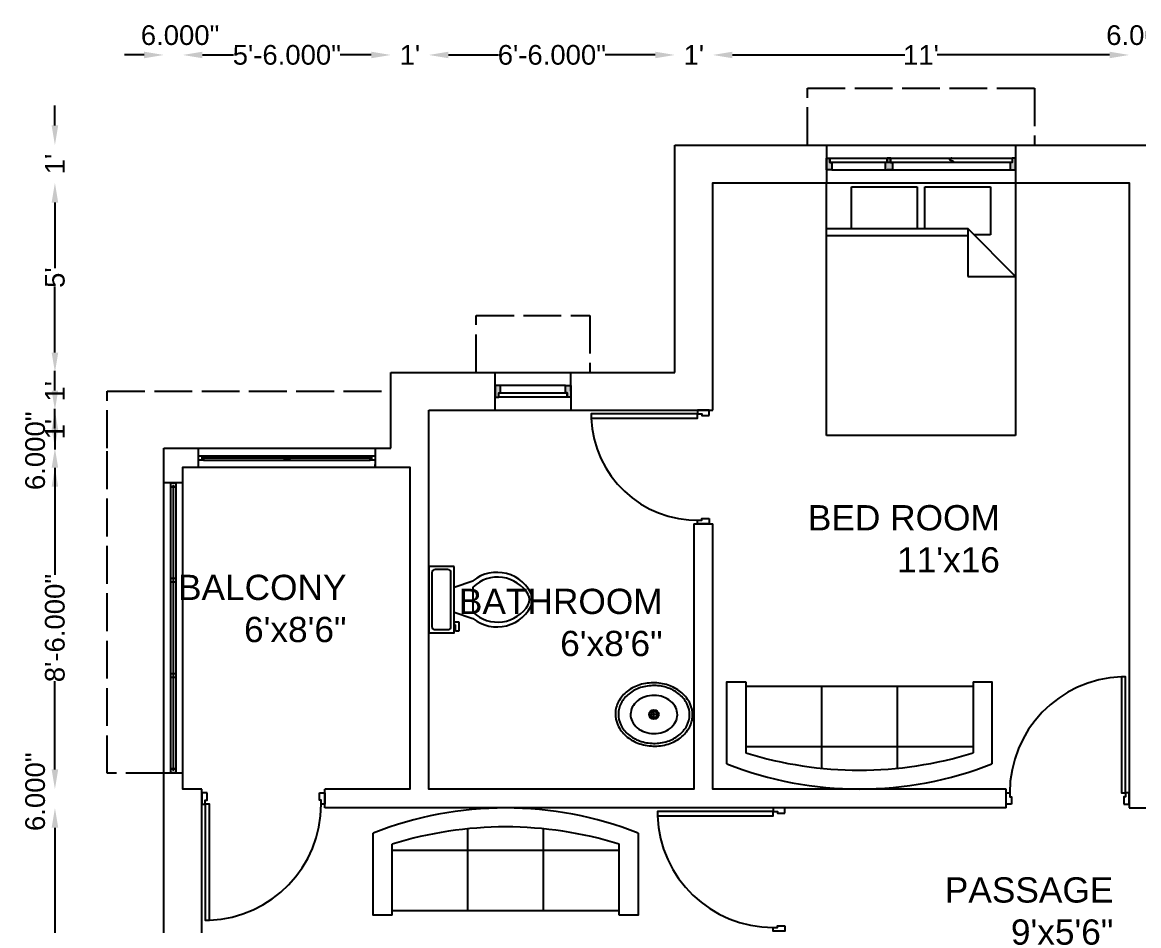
# Model space of a CAD drawing. Header units: inches. Extents: x 9745436 to 9746646, y 8297723 to 8298884.
# Drawn here: x 9745436.5 to 9745790.3, y 8298598.2 to 8298884.4 of the extents above; entities that cross this region are included whole.
import ezdxf

# ---------------------------------------------------------------- set-up
doc = ezdxf.new("R2010")
doc.units = ezdxf.units.IN
doc.header["$MEASUREMENT"] = 0
doc.linetypes.add('ACAD_ISO02W100', pattern=[15, 12, -3])
for name, color, linetype in [('chajja', 7, 'ACAD_ISO02W100'), ('dimension', 7, 'Continuous'), ('door', 7, 'Continuous'), ('furniture', 252, 'Continuous'), ('text', 7, 'Continuous'), ('wall', 7, 'Continuous')]:
    doc.layers.add(name, color=color, linetype=linetype)
doc.styles.get("Standard").update_dxf_attribs({"font": 'arial.ttf'})
doc.dimstyles.get("Standard").update_dxf_attribs({"dimscale": 1.04, "dimtxt": 6, "dimasz": 6, "dimexe": 0.15, "dimexo": 0.3725, "dimgap": 0.09, "dimtad": 0, "dimdec": 3, "dimzin": 0, "dimdsep": 46, "dimlunit": 3, "dimtxsty": 'Standard', "dimcen": 0.09, "dimse1": 1, "dimse2": 1, "dimadec": 0, "dimazin": 0, "dimtfac": 1, "dimtdec": 3, "dimtofl": 0, "dimtmove": 0, "dimatfit": 3, "dimfxl": 1, "dimtolj": 1, "dimtzin": 0, "dimarcsym": 0})

# ---------------------------------------------------------------- blocks, each defined once
blk = doc.blocks.new('*U36')
at = {"layer": 'door'}
blk.add_lwpolyline([(-1.14, 1.83), (-1.14, 38.55), (-2.48, 38.55), (-2.48, 1.83)], close=True, dxfattribs=at)
for points in [[(-37.31, -1.83), (-39, -1.83), (-39, 1.83), (-37.86, 1.83), (-37.86, 0.49), (-37.31, 0.49), (-37.31, -1.83)], [(-1.69, -1.83), (0, -1.83), (0, 1.83), (-1.14, 1.83), (-1.14, 0.49), (-1.69, 0.49), (-1.69, -1.83)]]:
    blk.add_lwpolyline(points, dxfattribs=at)
blk.add_arc((-1.14, 1.83), 36.72, 92.0899, 180, dxfattribs=at)
blk = doc.blocks.new('*U37')
at = {"layer": 'door'}
for points in [[(-1.83, 34.31), (-1.83, 36), (1.83, 36), (1.83, 34.86), (0.49, 34.86), (0.49, 34.31), (-1.83, 34.31)], [(-1.83, 1.69), (-1.83, 0), (1.83, 0), (1.83, 1.14), (0.49, 1.14), (0.49, 1.69), (-1.83, 1.69)]]:
    blk.add_lwpolyline(points, dxfattribs=at)
blk.add_lwpolyline([(1.83, 1.14), (35.55, 1.14), (35.55, 2.48), (1.83, 2.48)], close=True, dxfattribs=at)
blk.add_arc((1.83, 1.14), 33.73, 2.2757, 91.1383, dxfattribs=at)
blk = doc.blocks.new('*U35')
at = {"layer": 'door'}
for points in [[(1.69, 1.83), (0, 1.83), (0, -1.83), (1.14, -1.83), (1.14, -0.49), (1.69, -0.49), (1.69, 1.83)], [(37.31, 1.83), (39, 1.83), (39, -1.83), (37.86, -1.83), (37.86, -0.49), (37.31, -0.49), (37.31, 1.83)]]:
    blk.add_lwpolyline(points, dxfattribs=at)
blk.add_lwpolyline([(1.14, -1.83), (1.14, -38.55), (2.48, -38.55), (2.48, -1.83)], close=True, dxfattribs=at)
blk.add_arc((1.14, -1.83), 36.72, 272.0899, 0, dxfattribs=at)
blk = doc.blocks.new('*U40')
at = {"layer": 'door'}
for points in [[(-1.83, 37.31), (-1.83, 39), (1.83, 39), (1.83, 37.86), (0.49, 37.86), (0.49, 37.31), (-1.83, 37.31)], [(-1.83, 1.69), (-1.83, 0), (1.83, 0), (1.83, 1.14), (0.49, 1.14), (0.49, 1.69), (-1.83, 1.69)]]:
    blk.add_lwpolyline(points, dxfattribs=at)
blk.add_lwpolyline([(1.83, 1.14), (38.55, 1.14), (38.55, 2.48), (1.83, 2.48)], close=True, dxfattribs=at)
blk.add_arc((1.83, 1.14), 36.72, 2.0899, 90, dxfattribs=at)
blk = doc.blocks.new('*U47')
at = {"layer": 'door'}
h = blk.add_hatch(color=256, dxfattribs=at)
h.dxf.hatch_style = 1
h.paths.add_polyline_path([(28.31, 1.34), (28.86, 1.34), (28.86, 0), (30, 0), (30, 3.66), (29.06, 3.66), (28.31, 3.66)])
h.paths.add_polyline_path([(9.07, 1.34), (9.62, 1.34), (11.31, 1.34), (11.31, 3.66), (10.56, 3.66), (9.07, 3.66)])
h.paths.add_polyline_path([(9.62, 0), (10.76, 0), (10.76, 1.34), (9.62, 1.34)])
h.paths.add_polyline_path([(-30, 0), (-28.86, 0), (-28.86, 1.34), (-28.31, 1.34), (-28.31, 3.66), (-29.06, 3.66), (-30, 3.66)])
for p, q in [((-30, -4.17), (-30, 7.83)), ((30, -4.17), (30, 7.83)), ((28.31, 3.66), (-28.31, 3.66)), ((-28.86, 0), (-28.86, 1.34)), ((-28.86, 1.34), (-28.31, 1.34)), ((-10.22, 0.97), (-10.22, 1.34)), ((-9.02, 0), (-9.02, 0.37)), ((9.07, 1.34), (11.31, 1.34)), ((9.62, 1.34), (9.62, 0)), ((28.31, 1.34), (28.86, 1.34)), ((28.86, 1.34), (28.86, 0)), ((10.76, 0), (9.62, 0))]:
    blk.add_line(p, q, dxfattribs=at)
for points in [[(-29.06, 3.66), (-30, 3.66), (-30, 0), (-28.86, 0), (-28.86, 1.34), (-28.31, 1.34), (-28.31, 3.66), (-29.06, 3.66)], [(10.76, 1.34), (10.76, 0), (9.62, 0), (9.62, 1.34), (9.07, 1.34), (9.07, 3.66), (9.82, 3.66)], [(10.56, 3.66), (9.62, 3.66)], [(9.62, 1.34), (9.62, 0), (10.76, 0), (10.76, 1.34), (11.31, 1.34), (11.31, 3.66), (10.56, 3.66)], [(9.82, 3.66), (10.76, 3.66)], [(29.06, 3.66), (30, 3.66), (30, 0), (28.86, 0), (28.86, 1.34), (28.31, 1.34), (28.31, 3.66), (29.06, 3.66)], [(-9.02, 0), (-9.02, 0.37), (-10.22, 0.97), (-10.22, 1.34)]]:
    blk.add_lwpolyline(points, dxfattribs=at)
for points in [[(9.62, 0), (-28.86, 0), (-28.86, 1.34), (9.62, 1.34)], [(28.86, 0), (10.76, 0), (10.76, 1.34), (28.86, 1.34)]]:
    blk.add_lwpolyline(points, close=True, dxfattribs=at)
for p in [(-9.62, 0), (9.62, 0)]:
    blk.add_point(p, dxfattribs=at)
blk = doc.blocks.new('2 feet window')
at = {"layer": 'door'}
h = blk.add_hatch(color=256, dxfattribs=at)
h.dxf.hatch_style = 1
h.paths.add_polyline_path([(-10.31, -0.67), (-10.86, -0.67), (-10.86, 0.67), (-12, 0.67), (-12, -1.16), (-12, -2.99), (-11.06, -2.99), (-10.31, -2.99)])
h.paths.add_polyline_path([(12, 0.67), (10.86, 0.67), (10.86, -0.67), (10.31, -0.67), (10.31, -2.99), (11.06, -2.99), (12, -2.99)])
for p, q in [((-12, -1.16), (-12, 4.84)), ((12, 4.84), (12, -7.16)), ((-12, -1.16), (-12, -7.16)), ((-10.31, -2.99), (10.31, -2.99))]:
    blk.add_line(p, q, dxfattribs=at)
for points in [[(-11.06, -2.99), (-12, -2.99), (-12, 0.67), (-10.86, 0.67), (-10.86, -0.67), (-10.31, -0.67), (-10.31, -2.99), (-11.06, -2.99)], [(11.06, -2.99), (12, -2.99), (12, 0.67), (10.86, 0.67), (10.86, -0.67), (10.31, -0.67), (10.31, -2.99), (11.06, -2.99)]]:
    blk.add_lwpolyline(points, dxfattribs=at)
blk.add_lwpolyline([(-10.86, 0.67), (10.86, 0.67), (10.86, -0.67), (-10.86, -0.67)], close=True, dxfattribs=at)
blk = doc.blocks.new('*U166')
at = {"layer": 'door'}
blk.add_lwpolyline([(-0.8, 0.65), (0.8, 0.65), (0.8, -0.65), (-0.8, -0.65)], close=True, dxfattribs=at)
blk = doc.blocks.new('*U167')
at = {"layer": 'door', "color": 0, "linetype": 'ByBlock', "lineweight": -2, "transparency": 16777216}
for p in [(9746531.13, 8297864.66), (9746558.33, 8297864.66), (9746585.53, 8297864.66)]:
    blk.add_blockref('*U166', p, dxfattribs=at)
blk = doc.blocks.new('*U168')
at = {"layer": 'door'}
blk.add_lwpolyline([(0.65, 0.8), (0.65, -0.8), (-0.65, -0.8), (-0.65, 0.8)], close=True, dxfattribs=at)
blk = doc.blocks.new('*U169')
at = {"layer": 'door', "color": 0, "linetype": 'ByBlock', "lineweight": -2, "transparency": 16777216, "rotation": 89.99999999882141}
for p in [(9746594.33, 8297963.71), (9746594.33, 8297933.53), (9746594.33, 8297903.35), (9746594.33, 8297873.16)]:
    blk.add_blockref('*U168', p, dxfattribs=at)
blk = doc.blocks.new('Sofa - Roundback 7 ft.')
at = {"linetype": 'Continuous'}
for p, q in [((-12.00002, -32.4421), (-12.00003, -6.5971)), ((11.99997, -32.4421), (11.99998, -6.5971)), ((-36.000027, -34), (-36.000027, -11.4696)), ((-35.999844, -13.3819), (35.9998, -13.3819)), ((35.99998, -34), (35.99998, -11.4696)), ((-36.000027, -32.4421), (35.99998, -32.4421))]:
    blk.add_line(p, q, dxfattribs=at)
for points in [[(-36.000027, -34), (-42.000027, -34), (-42.000027, -8)], [(41.99998, -8), (41.99998, -34), (35.99998, -34)]]:
    blk.add_lwpolyline(points, dxfattribs=at)
for centre, radius, start, end in [((0, -114.25), 114.25, 68.43141, 111.5686), ((-0.00001, -127.1968), 121.1968, 72.72033, 107.2797)]:
    blk.add_arc(centre, radius, start, end, dxfattribs=at)
blk = doc.blocks.new('Toilet - top')
for p, q in [((9.5, -6), (9.5, -2)), ((-10, -8.5), (-8, -8.5)), ((-10, -9.5), (-10, -8.5)), ((-7, -9.5), (-10, -9.5)), ((-8, -8.5), (-8, -8)), ((-7, -8), (-7, -9.5)), ((-4, -8), (-6, -14)), ((4, -8), (6, -14)), ((4, -14), (-4, -14))]:
    blk.add_line(p, q)
blk.add_lwpolyline([(10.5, -8), (10.5, 0), (-10.5, 0), (-10.5, -8)], close=True)
for points in [[(-9.5, -2), (-9.5, -6)], [(8.5, -1), (-8.5, -1)], [(-8.5, -7), (8.5, -7)]]:
    blk.add_lwpolyline(points)
for centre, radius, start, end in [((-8.62, -1.88), 0.884, 81.8699, 188.1301), ((8.62, -1.88), 0.884, 351.8699, 98.1301), ((-8.62, -6.12), 0.884, 171.8699, 278.1301), ((8.62, -6.12), 0.884, 261.8699, 8.1301), ((3.52, -21.58), 12.17, 141.4691, 247.9714), ((4.2, -21.82), 11.33, 136.3677, 238.9468), ((-3.52, -21.58), 12.17, 292.0284, 38.5307), ((-4.2, -21.82), 11.33, 301.053, 43.6321), ((0, -27.88), 4, 245.7318, 294.2682), ((0, -29), 4, 254.8605, 285.1395)]:
    blk.add_arc(centre, radius, start, end)
blk = doc.blocks.new('Sink - Oval top')
for p, q in [((-1, 0), (1, 0)), ((0, 1), (0, -1))]:
    blk.add_line(p, q)
at = {"linetype": 'Continuous'}
for points in [[(-12.23, 0.39, 0.117634), (-11.46, -3.36, 0.104469), (-8.88, -6.8, 0.090016), (-5.08, -9.07, 0.08192), (-0.32, -10.02, 0.08192), (4.49, -9.38, 0.090016), (8.42, -7.36, 0.104469), (11.22, -4.09, 0.117634), (12.23, -0.39, 0.117634), (11.46, 3.36, 0.104469), (8.88, 6.8, 0.090016), (5.08, 9.07, 0.08192), (0.32, 10.02, 0.08192), (-4.49, 9.38, 0.090016), (-8.42, 7.36, 0.104469), (-11.22, 4.09, 0.117634)], [(-11.29, 0.16, 0.118622), (-10.52, -3.25, 0.104678), (-8.07, -6.36, 0.089562), (-4.54, -8.37, 0.081185), (-0.13, -9.15, 0.081185), (4.3, -8.49, 0.089562), (7.89, -6.58, 0.104678), (10.42, -3.55, 0.118622), (11.29, -0.16, 0.118622), (10.52, 3.25, 0.104678), (8.07, 6.36, 0.089562), (4.54, 8.37, 0.081185), (0.13, 9.15, 0.081185), (-4.3, 8.49, 0.089562), (-7.89, 6.58, 0.104678), (-10.42, 3.55, 0.118622)], [(-7.42, 0.08, 0.118283), (-6.91, -2.17, 0.104607), (-5.29, -4.21, 0.089718), (-2.97, -5.53, 0.081436), (-0.07, -6.04, 0.081436), (2.84, -5.59, 0.089718), (5.2, -4.33, 0.104607), (6.86, -2.32, 0.118283), (7.42, -0.08, 0.118283), (6.91, 2.17, 0.104607), (5.29, 4.21, 0.089718), (2.97, 5.53, 0.081436), (0.07, 6.04, 0.081436), (-2.84, 5.59, 0.089718), (-5.2, 4.33, 0.104607), (-6.86, 2.32, 0.118283)]]:
    blk.add_lwpolyline(points, format="xyb", close=True, dxfattribs=at)
for radius in [1.5, 1]:
    blk.add_circle((0, 0), radius)
blk = doc.blocks.new('Bed - Queen')
at = {"linetype": 'Continuous'}
for p, q in [((0, -80.00003), (0, 0)), ((0, 0), (59.99999, 0)), ((59.99999, 0), (59.99999, -80.00003)), ((7.99999, -1.2), (28.79998, -1.2)), ((7.99999, -14.4), (7.99999, -1.2)), ((28.79998, -1.2), (28.79998, -14.4)), ((31.19999, -1.2), (51.99999, -1.2)), ((31.19999, -14.4), (31.19999, -1.2)), ((51.99999, -1.2), (51.99999, -16.4)), ((0, -14.4), (44.8, -14.4)), ((44.8, -16.8), (0, -16.8)), ((59.99999, -29.6), (44.8, -14.4)), ((44.8, -14.4), (44.8, -29.6)), ((51.99999, -16.4), (46.79936, -16.4)), ((44.8, -29.6), (59.99999, -29.6)), ((59.99999, -80.00003), (0, -80.00003))]:
    blk.add_line(p, q, dxfattribs=at)
blk = doc.blocks.new('*D176')
at = {"layer": 'defpoints', "color": 0, "transparency": 16777216}
for p in [(9745787.33, 8298874.05), (9745787.33, 8298873.71), (9745793.33, 8298872.83)]:
    blk.add_point(p, dxfattribs=at)
at = {"layer": 'dimension', "color": 0, "lineweight": -2, "transparency": 16777216}
for p, q in [((9745781.09, 8298874.05), (9745774.85, 8298874.05)), ((9745799.57, 8298874.05), (9745805.81, 8298874.05))]:
    blk.add_line(p, q, dxfattribs=at)
at = {"layer": 'dimension', "color": 0, "transparency": 16777216}
for points in [[(9745781.09, 8298875.09), (9745781.09, 8298873.01), (9745787.33, 8298874.05)], [(9745799.57, 8298875.09), (9745799.57, 8298873.01), (9745793.33, 8298874.05)]]:
    blk.add_solid(points, dxfattribs=at)
at = {"layer": 'dimension', "color": 0, "transparency": 16777216, "insert": (9745792.49, 8298880.29), "char_height": 6.24, "attachment_point": 5}
blk.add_mtext('\\A1;6.000"', dxfattribs=at)
blk = doc.blocks.new('*D177')
at = {"layer": 'defpoints', "color": 0, "transparency": 16777216}
for p in [(9745655.33, 8298874.05), (9745655.33, 8298873.26), (9745787.33, 8298873.71)]:
    blk.add_point(p, dxfattribs=at)
at = {"layer": 'dimension', "color": 0, "lineweight": -2, "transparency": 16777216}
for p, q in [((9745661.57, 8298874.05), (9745716.24, 8298874.05)), ((9745781.09, 8298874.05), (9745726.43, 8298874.05))]:
    blk.add_line(p, q, dxfattribs=at)
at = {"layer": 'dimension', "color": 0, "transparency": 16777216}
for points in [[(9745661.57, 8298875.09), (9745661.57, 8298873.01), (9745655.33, 8298874.05)], [(9745781.09, 8298875.09), (9745781.09, 8298873.01), (9745787.33, 8298874.05)]]:
    blk.add_solid(points, dxfattribs=at)
at = {"layer": 'dimension', "color": 0, "transparency": 16777216, "insert": (9745721.33, 8298874.05), "char_height": 6.24, "attachment_point": 5}
blk.add_mtext("\\A1;11'", dxfattribs=at)
blk = doc.blocks.new('*D178')
at = {"layer": 'defpoints', "color": 0, "transparency": 16777216}
for p in [(9745643.33, 8298874.05), (9745643.33, 8298873.26), (9745655.33, 8298873.26)]:
    blk.add_point(p, dxfattribs=at)
at = {"layer": 'dimension', "color": 0, "lineweight": -2, "transparency": 16777216}
for p, q in [((9745637.09, 8298874.05), (9745630.85, 8298874.05)), ((9745661.57, 8298874.05), (9745667.81, 8298874.05))]:
    blk.add_line(p, q, dxfattribs=at)
at = {"layer": 'dimension', "color": 0, "transparency": 16777216}
for points in [[(9745637.09, 8298875.09), (9745637.09, 8298873.01), (9745643.33, 8298874.05)], [(9745661.57, 8298875.09), (9745661.57, 8298873.01), (9745655.33, 8298874.05)]]:
    blk.add_solid(points, dxfattribs=at)
at = {"layer": 'dimension', "color": 0, "transparency": 16777216, "insert": (9745649.33, 8298874.05), "char_height": 6.24, "attachment_point": 5}
blk.add_mtext("\\A1;1'", dxfattribs=at)
blk = doc.blocks.new('*D196')
at = {"layer": 'defpoints', "color": 0, "transparency": 16777216}
for p in [(9745565.33, 8298874.05), (9745643.33, 8298873.26), (9745565.33, 8298761.51)]:
    blk.add_point(p, dxfattribs=at)
at = {"layer": 'dimension', "color": 0, "lineweight": -2, "transparency": 16777216}
for p, q in [((9745571.57, 8298874.05), (9745587.45, 8298874.05)), ((9745637.09, 8298874.05), (9745621.22, 8298874.05))]:
    blk.add_line(p, q, dxfattribs=at)
at = {"layer": 'dimension', "color": 0, "transparency": 16777216}
for points in [[(9745571.57, 8298875.09), (9745571.57, 8298873.01), (9745565.33, 8298874.05)], [(9745637.09, 8298875.09), (9745637.09, 8298873.01), (9745643.33, 8298874.05)]]:
    blk.add_solid(points, dxfattribs=at)
at = {"layer": 'dimension', "color": 0, "transparency": 16777216, "insert": (9745604.33, 8298874.05), "char_height": 6.24, "attachment_point": 5}
blk.add_mtext('\\A1;6\'-6.000"', dxfattribs=at)
blk = doc.blocks.new('*D197')
at = {"layer": 'defpoints', "color": 0, "transparency": 16777216}
for p in [(9745553.33, 8298874.05), (9745553.33, 8298761.51), (9745565.33, 8298761.51)]:
    blk.add_point(p, dxfattribs=at)
at = {"layer": 'dimension', "color": 0, "lineweight": -2, "transparency": 16777216}
for p, q in [((9745547.09, 8298874.05), (9745540.85, 8298874.05)), ((9745571.57, 8298874.05), (9745577.81, 8298874.05))]:
    blk.add_line(p, q, dxfattribs=at)
at = {"layer": 'dimension', "color": 0, "transparency": 16777216}
for points in [[(9745547.09, 8298875.09), (9745547.09, 8298873.01), (9745553.33, 8298874.05)], [(9745571.57, 8298875.09), (9745571.57, 8298873.01), (9745565.33, 8298874.05)]]:
    blk.add_solid(points, dxfattribs=at)
at = {"layer": 'dimension', "color": 0, "transparency": 16777216, "insert": (9745559.33, 8298874.05), "char_height": 6.24, "attachment_point": 5}
blk.add_mtext("\\A1;1'", dxfattribs=at)
blk = doc.blocks.new('*D198')
at = {"layer": 'defpoints', "color": 0, "transparency": 16777216}
for p in [(9745487.33, 8298874.05), (9745553.33, 8298761.51), (9745487.33, 8298743.51)]:
    blk.add_point(p, dxfattribs=at)
at = {"layer": 'dimension', "color": 0, "lineweight": -2, "transparency": 16777216}
for p, q in [((9745493.57, 8298874.05), (9745503.46, 8298874.05)), ((9745547.09, 8298874.05), (9745537.2, 8298874.05))]:
    blk.add_line(p, q, dxfattribs=at)
at = {"layer": 'dimension', "color": 0, "transparency": 16777216}
for points in [[(9745493.57, 8298875.09), (9745493.57, 8298873.01), (9745487.33, 8298874.05)], [(9745547.09, 8298875.09), (9745547.09, 8298873.01), (9745553.33, 8298874.05)]]:
    blk.add_solid(points, dxfattribs=at)
at = {"layer": 'dimension', "color": 0, "transparency": 16777216, "insert": (9745520.33, 8298874.05), "char_height": 6.24, "attachment_point": 5}
blk.add_mtext('\\A1;5\'-6.000"', dxfattribs=at)
blk = doc.blocks.new('*D199')
at = {"layer": 'defpoints', "color": 0, "transparency": 16777216}
for p in [(9745481.33, 8298874.05), (9745487.33, 8298743.51), (9745481.33, 8298738.51)]:
    blk.add_point(p, dxfattribs=at)
at = {"layer": 'dimension', "color": 0, "lineweight": -2, "transparency": 16777216}
for p, q in [((9745475.09, 8298874.05), (9745468.85, 8298874.05)), ((9745493.57, 8298874.05), (9745499.81, 8298874.05))]:
    blk.add_line(p, q, dxfattribs=at)
at = {"layer": 'dimension', "color": 0, "transparency": 16777216}
for points in [[(9745475.09, 8298875.09), (9745475.09, 8298873.01), (9745481.33, 8298874.05)], [(9745493.57, 8298875.09), (9745493.57, 8298873.01), (9745487.33, 8298874.05)]]:
    blk.add_solid(points, dxfattribs=at)
at = {"layer": 'dimension', "color": 0, "transparency": 16777216, "insert": (9745486.49, 8298880.29), "char_height": 6.24, "attachment_point": 5}
blk.add_mtext('\\A1;6.000"', dxfattribs=at)
blk = doc.blocks.new('*D200')
at = {"layer": 'defpoints', "color": 0, "transparency": 16777216}
for p in [(9745643.33, 8298845.51), (9745446.82, 8298833.51), (9745643.33, 8298833.51)]:
    blk.add_point(p, dxfattribs=at)
at = {"layer": 'dimension', "color": 0, "lineweight": -2, "transparency": 16777216}
for p, q in [((9745446.82, 8298851.75), (9745446.82, 8298857.99)), ((9745446.82, 8298827.27), (9745446.82, 8298821.03))]:
    blk.add_line(p, q, dxfattribs=at)
at = {"layer": 'dimension', "color": 0, "transparency": 16777216}
for points in [[(9745445.78, 8298851.75), (9745447.86, 8298851.75), (9745446.82, 8298845.51)], [(9745445.78, 8298827.27), (9745447.86, 8298827.27), (9745446.82, 8298833.51)]]:
    blk.add_solid(points, dxfattribs=at)
at = {"layer": 'dimension', "color": 0, "transparency": 16777216, "insert": (9745446.82, 8298839.51), "char_height": 6.24, "attachment_point": 5, "rotation": 90}
blk.add_mtext("\\A1;1'", dxfattribs=at)
blk = doc.blocks.new('*D201')
at = {"layer": 'defpoints', "color": 0, "transparency": 16777216}
for p in [(9745643.33, 8298833.51), (9745446.82, 8298773.51), (9745446.92, 8298773.51)]:
    blk.add_point(p, dxfattribs=at)
at = {"layer": 'dimension', "color": 0, "lineweight": -2, "transparency": 16777216}
for p, q in [((9745446.82, 8298827.27), (9745446.82, 8298806.48)), ((9745446.82, 8298779.75), (9745446.82, 8298800.55))]:
    blk.add_line(p, q, dxfattribs=at)
at = {"layer": 'dimension', "color": 0, "transparency": 16777216}
for points in [[(9745445.78, 8298827.27), (9745447.86, 8298827.27), (9745446.82, 8298833.51)], [(9745445.78, 8298779.75), (9745447.86, 8298779.75), (9745446.82, 8298773.51)]]:
    blk.add_solid(points, dxfattribs=at)
at = {"layer": 'dimension', "color": 0, "transparency": 16777216, "insert": (9745446.82, 8298803.51), "char_height": 6.24, "attachment_point": 5, "rotation": 90}
blk.add_mtext("\\A1;5'", dxfattribs=at)
blk = doc.blocks.new('*D179')
at = {"layer": 'defpoints', "color": 0, "transparency": 16777216}
for p in [(9745446.92, 8298773.51), (9745446.82, 8298761.51), (9745565.33, 8298761.51)]:
    blk.add_point(p, dxfattribs=at)
at = {"layer": 'dimension', "color": 0, "lineweight": -2, "transparency": 16777216}
for p, q in [((9745446.82, 8298779.75), (9745446.82, 8298785.99)), ((9745446.82, 8298755.27), (9745446.82, 8298749.03))]:
    blk.add_line(p, q, dxfattribs=at)
at = {"layer": 'dimension', "color": 0, "transparency": 16777216}
for points in [[(9745445.78, 8298779.75), (9745447.86, 8298779.75), (9745446.82, 8298773.51)], [(9745445.78, 8298755.27), (9745447.86, 8298755.27), (9745446.82, 8298761.51)]]:
    blk.add_solid(points, dxfattribs=at)
at = {"layer": 'dimension', "color": 0, "transparency": 16777216, "insert": (9745446.82, 8298767.51), "char_height": 6.24, "attachment_point": 5, "rotation": 90}
blk.add_mtext("\\A1;1'", dxfattribs=at)
blk = doc.blocks.new('*D202')
at = {"layer": 'defpoints', "color": 0, "transparency": 16777216}
for p in [(9745565.33, 8298761.51), (9745446.82, 8298749.51), (9745481.33, 8298749.51)]:
    blk.add_point(p, dxfattribs=at)
at = {"layer": 'dimension', "color": 0, "lineweight": -2, "transparency": 16777216}
for p, q in [((9745446.82, 8298767.75), (9745446.82, 8298773.99)), ((9745446.82, 8298743.27), (9745446.82, 8298737.03))]:
    blk.add_line(p, q, dxfattribs=at)
at = {"layer": 'dimension', "color": 0, "transparency": 16777216}
for points in [[(9745445.78, 8298767.75), (9745447.86, 8298767.75), (9745446.82, 8298761.51)], [(9745445.78, 8298743.27), (9745447.86, 8298743.27), (9745446.82, 8298749.51)]]:
    blk.add_solid(points, dxfattribs=at)
at = {"layer": 'dimension', "color": 0, "transparency": 16777216, "insert": (9745446.82, 8298755.51), "char_height": 6.24, "attachment_point": 5, "rotation": 90}
blk.add_mtext("\\A1;1'", dxfattribs=at)
blk = doc.blocks.new('*D203')
at = {"layer": 'defpoints', "color": 0, "transparency": 16777216}
for p in [(9745481.33, 8298749.51), (9745446.82, 8298743.51), (9745487.33, 8298743.51)]:
    blk.add_point(p, dxfattribs=at)
at = {"layer": 'dimension', "color": 0, "lineweight": -2, "transparency": 16777216}
for p, q in [((9745446.82, 8298755.75), (9745446.82, 8298761.99)), ((9745446.82, 8298737.27), (9745446.82, 8298731.03))]:
    blk.add_line(p, q, dxfattribs=at)
at = {"layer": 'dimension', "color": 0, "transparency": 16777216}
for points in [[(9745445.78, 8298755.75), (9745447.86, 8298755.75), (9745446.82, 8298749.51)], [(9745445.78, 8298737.27), (9745447.86, 8298737.27), (9745446.82, 8298743.51)]]:
    blk.add_solid(points, dxfattribs=at)
at = {"layer": 'dimension', "color": 0, "transparency": 16777216, "insert": (9745440.58, 8298748.67), "char_height": 6.24, "attachment_point": 5, "rotation": 90}
blk.add_mtext('\\A1;6.000"', dxfattribs=at)
blk = doc.blocks.new('*D204')
at = {"layer": 'defpoints', "color": 0, "transparency": 16777216}
for p in [(9745487.33, 8298743.51), (9745446.82, 8298641.51), (9745487.33, 8298641.51)]:
    blk.add_point(p, dxfattribs=at)
at = {"layer": 'dimension', "color": 0, "lineweight": -2, "transparency": 16777216}
for p, q in [((9745446.82, 8298737.27), (9745446.82, 8298709.39)), ((9745446.82, 8298647.75), (9745446.82, 8298675.64))]:
    blk.add_line(p, q, dxfattribs=at)
at = {"layer": 'dimension', "color": 0, "transparency": 16777216}
for points in [[(9745445.78, 8298737.27), (9745447.86, 8298737.27), (9745446.82, 8298743.51)], [(9745445.78, 8298647.75), (9745447.86, 8298647.75), (9745446.82, 8298641.51)]]:
    blk.add_solid(points, dxfattribs=at)
at = {"layer": 'dimension', "color": 0, "transparency": 16777216, "insert": (9745446.82, 8298692.51), "char_height": 6.24, "attachment_point": 5, "rotation": 90}
blk.add_mtext('\\A1;8\'-6.000"', dxfattribs=at)
blk = doc.blocks.new('*D205')
at = {"layer": 'defpoints', "color": 0, "transparency": 16777216}
for p in [(9745487.33, 8298641.51), (9745446.82, 8298635.51), (9745532.33, 8298635.51)]:
    blk.add_point(p, dxfattribs=at)
at = {"layer": 'dimension', "color": 0, "lineweight": -2, "transparency": 16777216}
for p, q in [((9745446.82, 8298647.75), (9745446.82, 8298653.99)), ((9745446.82, 8298629.27), (9745446.82, 8298623.03))]:
    blk.add_line(p, q, dxfattribs=at)
at = {"layer": 'dimension', "color": 0, "transparency": 16777216}
for points in [[(9745445.78, 8298647.75), (9745447.86, 8298647.75), (9745446.82, 8298641.51)], [(9745445.78, 8298629.27), (9745447.86, 8298629.27), (9745446.82, 8298635.51)]]:
    blk.add_solid(points, dxfattribs=at)
at = {"layer": 'dimension', "color": 0, "transparency": 16777216, "insert": (9745440.58, 8298640.67), "char_height": 6.24, "attachment_point": 5, "rotation": 90}
blk.add_mtext('\\A1;6.000"', dxfattribs=at)
blk = doc.blocks.new('*D206')
at = {"layer": 'defpoints', "color": 0, "transparency": 16777216}
for p in [(9745532.33, 8298635.51), (9745446.82, 8298437.51), (9745493.33, 8298437.51)]:
    blk.add_point(p, dxfattribs=at)
at = {"layer": 'dimension', "color": 0, "lineweight": -2, "transparency": 16777216}
for p, q in [((9745446.82, 8298629.27), (9745446.82, 8298555.51)), ((9745446.82, 8298443.75), (9745446.82, 8298517.51))]:
    blk.add_line(p, q, dxfattribs=at)
at = {"layer": 'dimension', "color": 0, "transparency": 16777216}
for points in [[(9745445.78, 8298629.27), (9745447.86, 8298629.27), (9745446.82, 8298635.51)], [(9745445.78, 8298443.75), (9745447.86, 8298443.75), (9745446.82, 8298437.51)]]:
    blk.add_solid(points, dxfattribs=at)
at = {"layer": 'dimension', "color": 0, "transparency": 16777216, "insert": (9745446.82, 8298536.51), "char_height": 6.24, "attachment_point": 5, "rotation": 90}
blk.add_mtext('\\A1;16\'-6.000"', dxfattribs=at)

msp = doc.modelspace()

# ---------------------------------------------------------------- linework, layer by layer
at = {"layer": 'chajja'}
for points in [[(9745685.334, 8298845.5124), (9745685.334, 8298863.5124), (9745757.334, 8298863.5124), (9745757.334, 8298845.5124)], [(9745580.334, 8298773.5124), (9745580.334, 8298791.5124), (9745616.334, 8298791.5124), (9745616.334, 8298773.5124)], [(9745481.334, 8298646.5124), (9745463.334, 8298646.5124), (9745463.334, 8298749.5124), (9745463.334, 8298767.5124), (9745553.334, 8298767.5124)]]:
    msp.add_lwpolyline(points, dxfattribs=at)
at = {"layer": 'door'}
for p, q in [((9745492.334, 8298743.5124), (9745492.334, 8298749.5124)), ((9745548.334, 8298749.5124), (9745548.334, 8298743.5124)), ((9745547.534, 8298746.3618), (9745493.134, 8298746.3618)), ((9745548.334, 8298743.5124), (9745548.334, 8298744.3124)), ((9745487.334, 8298738.5124), (9745481.334, 8298738.5124)), ((9745484.334, 8298737.863), (9745484.334, 8298647.3124)), ((9745487.334, 8298646.5124), (9745481.334, 8298646.5124))]:
    msp.add_line(p, q, dxfattribs=at)
for points in [[(9745546.734, 8298747.0112), (9745493.934, 8298747.0112), (9745493.934, 8298745.7124), (9745546.734, 8298745.7124)], [(9745485.134, 8298647.9618), (9745483.534, 8298647.9618), (9745483.534, 8298737.2136), (9745485.134, 8298737.2136)]]:
    msp.add_lwpolyline(points, close=True, dxfattribs=at)
at = {"layer": 'wall'}
for p, q in [((9745643.334, 8298833.5124), (9745643.334, 8298845.5124)), ((9745643.334, 8298845.5124), (9745925.334, 8298845.5124)), ((9745643.334, 8298773.5124), (9745643.334, 8298833.5124)), ((9745553.334, 8298749.5124), (9745553.334, 8298773.5124)), ((9745553.334, 8298773.5124), (9745643.334, 8298773.5124)), ((9745565.334, 8298761.5124), (9745655.334, 8298761.5124)), ((9745481.334, 8298425.5124), (9745481.334, 8298749.5124)), ((9745481.334, 8298749.5124), (9745553.334, 8298749.5124)), ((9745649.334, 8298725.5124), (9745655.334, 8298725.5124)), ((9745493.334, 8298437.5124), (9745493.334, 8298641.5124)), ((9745532.334, 8298635.5124), (9745532.334, 8298641.5124)), ((9745748.334, 8298635.5124), (9745748.334, 8298641.5124)), ((9745787.334, 8298635.5124), (9745793.334, 8298635.5124))]:
    msp.add_line(p, q, dxfattribs=at)
for points in [[(9745655.334, 8298761.5124), (9745655.334, 8298833.5124), (9745787.334, 8298833.5124), (9745787.334, 8298635.5124)], [(9745649.334, 8298725.5124), (9745649.334, 8298641.5124), (9745565.334, 8298641.5124), (9745565.334, 8298761.5124)], [(9745493.334, 8298641.5124), (9745487.334, 8298641.5124), (9745487.334, 8298743.5124), (9745559.334, 8298743.5124), (9745559.334, 8298641.5124), (9745532.334, 8298641.5124)], [(9745748.334, 8298641.5124), (9745655.334, 8298641.5124), (9745655.334, 8298725.5124)], [(9745748.334, 8298635.5124), (9745532.334, 8298635.5124)]]:
    msp.add_lwpolyline(points, dxfattribs=at)

# ---------------------------------------------------------------- block references
at = {"layer": 'door', "rotation": 180.0000000117057}
for name, p in [('*U47', (9745721.334, 8298841.3424)), ('2 feet window', (9745598.334, 8298766.3524)), ('*U37', (9745652.334, 8298761.5124)), ('*U167', (19492078.6664, 16596611.0268)), ('*U169', (19492078.6664, 16596611.0268)), ('*U35', (9745787.334, 8298638.5124)), ('*U36', (9745493.334, 8298638.5124)), ('*U40', (9745676.334, 8298635.5124))]:
    msp.add_blockref(name, p, dxfattribs=at)
at = {"layer": 'furniture'}
for name, p in [('Bed - Queen', (9745691.334, 8298833.5124)), ('Sofa - Roundback 7 ft.', (9745589.6904, 8298635.5124))]:
    msp.add_blockref(name, p, dxfattribs=at)
for name, p, rotation in [('Toilet - top', (9745565.334, 8298701.5124), 90.00000001170562), ('Sink - Oval top', (9745636.697, 8298665.1399), 180.0000000117057), ('Sofa - Roundback 7 ft.', (9745701.834, 8298641.5124), 180.0000000117057)]:
    msp.add_blockref(name, p, dxfattribs=dict(at, rotation=rotation))

# ---------------------------------------------------------------- texts
at = {"layer": 'text', "char_height": 8, "attachment_point": 9, "rotation": 0}
for s, insert in [("BED ROOM\\P11'x16", (9745746.3328, 8298710.0084)), ('BALCONY \\P6\'x8\'6"', (9745539.2388, 8298687.9451)), ('BATHROOM \\P6\'x8\'6"', (9745639.4384, 8298683.5124)), ('PASSAGE \\P9\'x5\'6"', (9745782.3074, 8298592.102))]:
    msp.add_mtext_dynamic_manual_height_columns(s, width=275.15487, gutter_width=1, heights=[0], dxfattribs=dict(at, insert=insert))

# ---------------------------------------------------------------- dimensions: what is measured, and where the dimension line sits
at = {"layer": 'dimension'}
for base, p1, p2, angle, picture, middle in [((9745481.334, 8298874.0508), (9745487.334, 8298743.5124), (9745481.334, 8298738.5124), 180, '*D199', (9745486.4868, 8298880.2908)), ((9745787.334, 8298874.0508), (9745793.334, 8298872.8295), (9745787.334, 8298873.7118), 180, '*D176', (9745792.4868, 8298880.2908)), ((9745487.334, 8298874.0508), (9745553.334, 8298761.5124), (9745487.334, 8298743.5124), 180, '*D198', (9745520.334, 8298874.0508)), ((9745553.334, 8298874.0508), (9745565.334, 8298761.5124), (9745553.334, 8298761.5124), 180, '*D197', (9745559.334, 8298874.0508)), ((9745565.334, 8298874.0508), (9745643.334, 8298873.263), (9745565.334, 8298761.5124), 180, '*D196', (9745604.334, 8298874.0508)), ((9745643.334, 8298874.0508), (9745655.334, 8298873.263), (9745643.334, 8298873.263), 180, '*D178', (9745649.334, 8298874.0508)), ((9745655.334, 8298874.0508), (9745787.334, 8298873.7118), (9745655.334, 8298873.263), 180, '*D177', (9745721.334, 8298874.0508)), ((9745446.8227, 8298773.5124), (9745643.334, 8298833.5124), (9745446.9163, 8298773.5124), 270, '*D201', (9745446.8227, 8298803.5124)), ((9745446.8227, 8298761.5124), (9745446.9163, 8298773.5124), (9745565.334, 8298761.5124), 270, '*D179', (9745446.8227, 8298767.5124)), ((9745446.8227, 8298749.5124), (9745565.334, 8298761.5124), (9745481.334, 8298749.5124), 270, '*D202', (9745446.8227, 8298755.5124)), ((9745446.8227, 8298743.5124), (9745481.334, 8298749.5124), (9745487.334, 8298743.5124), 270, '*D203', (9745440.5827, 8298748.6652)), ((9745446.8227, 8298641.5124), (9745487.334, 8298743.5124), (9745487.334, 8298641.5124), 270, '*D204', (9745446.8227, 8298692.5124)), ((9745446.8227, 8298635.5124), (9745487.334, 8298641.5124), (9745532.334, 8298635.5124), 270, '*D205', (9745440.5827, 8298640.6652)), ((9745446.8227, 8298437.5124), (9745532.334, 8298635.5124), (9745493.334, 8298437.5124), 270, '*D206', (9745446.8227, 8298536.5124))]:
    dim = msp.add_linear_dim(base=base, p1=p1, p2=p2, angle=angle, dimstyle='Standard', override={"dimtmove": 1}, dxfattribs=at)
    dim.commit()
    dim.dimension.update_dxf_attribs({"geometry": picture, "text_midpoint": middle})
dim = msp.add_linear_dim(base=(9745446.8227, 8298833.5124), p1=(9745643.334, 8298845.5124), p2=(9745643.334, 8298833.5124), angle=270, dimstyle='Standard', dxfattribs=at)
dim.commit()
dim.dimension.update_dxf_attribs({"geometry": '*D200', "text_midpoint": (9745446.8227, 8298839.5124)})

doc.saveas('drawing.dxf')
